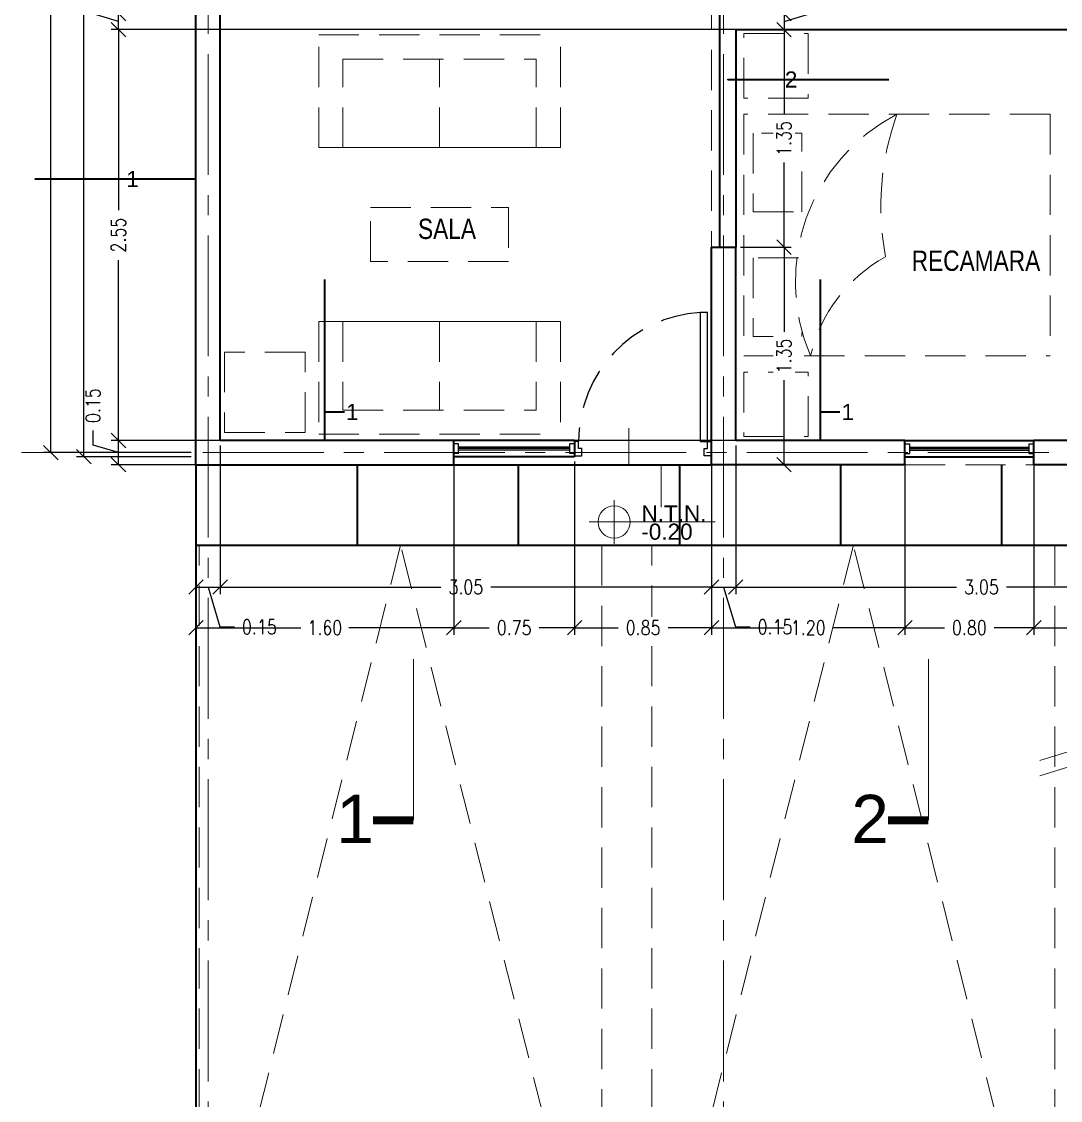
# Model space of a CAD drawing. Header units: inches. Extents: x -0.2 to 34.5, y 0 to 23.
# Drawn here: x 5.25 to 11.69, y 7.69 to 14.39 of the extents above; entities that cross this region are included whole.
import ezdxf
from ezdxf.enums import TextEntityAlignment as Align

# ---------------------------------------------------------------- set-up
doc = ezdxf.new("R2010")
doc.units = ezdxf.units.IN
doc.header["$MEASUREMENT"] = 0
doc.linetypes.add('CENTER2', pattern=[1.125, 0.75, -0.125, 0.125, -0.125])
doc.linetypes.add('HIDDEN', pattern=[0.375, 0.25, -0.125])
doc.layers.get('DEFPOINTS').update_dxf_attribs({"color": 210})
for name, color, linetype, lineweight in [('A-ANNO-DIMS', 3, 'Continuous', 18), ('A-ANNO-NOTE', 7, 'Continuous', 35), ('A-ANNO-SYMB', 3, 'Continuous', 18), ('A-ANNO-TEXT', 3, 'Continuous', 18), ('A-DOOR-FULL', 4, 'Continuous', 25), ('A-FLOR-LEVL', 7, 'Continuous', 35), ('A-FLOR-OVHD', 3, 'HIDDEN', 18), ('A-FURN', 8, 'Continuous', 18), ('A-GLAZ-FULL', 4, 'Continuous', 25), ('A-WALL-FULL-EXTR', 7, 'Continuous', 35), ('A-WALL-FULL-INTR', 7, 'Continuous', 35), ('U-PARK-MNR', 255, 'Continuous', 13)]:
    doc.layers.add(name, color=color, linetype=linetype, lineweight=lineweight)
doc.styles.add('E-ARIAL', font='Arial.ttf')
doc.styles.add('E-ROMANS', font='romans.shx', dxfattribs={"width": 0.8})
doc.dimstyles.new('E-0050_TICK_18', dxfattribs={"dimscale": 0.001, "dimtxt": 90, "dimasz": 90, "dimexe": 45, "dimexo": 30, "dimgap": 45, "dimtad": 0, "dimzin": 0, "dimdsep": 46, "dimtxsty": 'E-ROMANS', "dimblk": 'OBLIQUE', "dimcen": 45, "dimclrd": 256, "dimclre": 256, "dimclrt": 256, "dimadec": 0, "dimazin": 0, "dimtfac": 1, "dimtmove": 1, "dimatfit": 3, "dimldrblk": 'OPEN90', "dimfxl": 1, "dimtfill": 1, "dimtolj": 1, "dimtzin": 0, "dimarcsym": 0})
doc.dimstyles.new('E-0200_TICK_12', dxfattribs={"dimscale": 0.001, "dimtxt": 240, "dimasz": 240, "dimexe": 120, "dimexo": 80, "dimgap": 120, "dimtad": 0, "dimzin": 0, "dimdsep": 46, "dimtxsty": 'E-ROMANS', "dimblk": 'OBLIQUE', "dimcen": 120, "dimclrd": 256, "dimclre": 256, "dimclrt": 256, "dimadec": 0, "dimazin": 0, "dimtfac": 1, "dimtmove": 1, "dimatfit": 3, "dimldrblk": 'OPEN90', "dimfxl": 1, "dimtfill": 1, "dimtolj": 1, "dimtzin": 0, "dimlwd": -1, "dimarcsym": 0})

# ---------------------------------------------------------------- blocks, each defined once
blk = doc.blocks.new('DOOR-80')
for points in [[(-0.07, 0.89), (-0.07, 0.09), (-0.025, 0.09), (-0.025, 0.89), (-0.07, 0.89)], [(-0.825, 0.09), (-0.85, 0.09), (-0.85, 0), (-0.805, 0), (-0.805, 0.045), (-0.825, 0.045), (-0.825, 0.09)], [(-0.025, 0.09), (0, 0.09), (0, 0), (-0.045, 0), (-0.045, 0.045), (-0.025, 0.045), (-0.025, 0.09)]]:
    blk.add_lwpolyline(points)
at = {"linetype": 'HIDDEN'}
blk.add_arc((-0.0227, 0.0891), 0.8023, 93.38109, 179.93414, dxfattribs=at)
blk = doc.blocks.new('TAG-LEVEL-PL')
for p, q in [((0, -0.1359), (0, 0.1359)), ((-0.1545, 0), (0.6266, 0))]:
    blk.add_line(p, q)
blk.add_circle((0, 0), 0.1)
at = {"style": 'E-ARIAL'}
blk.add_attdef('REF', text='', height=0.1, dxfattribs=at).set_placement((0.1697, -0.0271), align=Align.BOTTOM_LEFT)
blk.add_attdef('NIVEL', text='', height=0.1, dxfattribs=at).set_placement((0.1688, -0.01), align=Align.TOP_LEFT)
blk = doc.blocks.new('TAG-CORTE-2')
blk.add_line((0, 0), (0, 2))
at = {"const_width": 0.1}
blk.add_lwpolyline([(0, 2), (0.5, 2)], dxfattribs=at)
at = {"style": 'E-ARIAL'}
blk.add_attdef('A', text='', height=0.6, dxfattribs=at).set_placement((0.5, 2), align=Align.MIDDLE_LEFT)
blk = doc.blocks.new('_Oblique')
at = {"color": 0, "linetype": 'ByBlock', "lineweight": -2}
blk.add_line((-0.5, -0.5), (0.5, 0.5), dxfattribs=at)
blk = doc.blocks.new('*D177')
at = {"layer": 'A-ANNO-DIMS', "lineweight": -2, "transparency": 16777216}
for p, q in [((6.4784, 11.7557), (6.4784, 10.8319)), ((6.3284, 11.6057), (6.3284, 10.8319)), ((6.3284, 10.8769), (6.4784, 10.8769)), ((6.4034, 10.8769), (6.4776, 10.6294)), ((6.4776, 10.6294), (6.5676, 10.6294))]:
    blk.add_line(p, q, dxfattribs=at)
at = {"layer": 'DEFPOINTS', "color": 0, "transparency": 16777216}
for p in [(6.4784, 11.7857), (6.3284, 11.6357), (6.4784, 10.8769)]:
    blk.add_point(p, dxfattribs=at)
at = {"layer": 'A-ANNO-DIMS', "lineweight": -2, "transparency": 16777216, "xscale": 0.09, "yscale": 0.09, "zscale": 0.09, "rotation": 180}
blk.add_blockref('_Oblique', (6.3284, 10.8769), dxfattribs=at)
at = {"layer": 'A-ANNO-DIMS', "lineweight": -2, "transparency": 16777216, "xscale": 0.09, "yscale": 0.09, "zscale": 0.09}
blk.add_blockref('_Oblique', (6.4784, 10.8769), dxfattribs=at)
at = {"layer": 'A-ANNO-DIMS', "transparency": 16777216, "insert": (6.7223, 10.6294), "char_height": 0.09, "attachment_point": 5, "style": 'E-ROMANS', "bg_fill": 3, "box_fill_scale": 1.25, "bg_fill_color": 256, "bg_fill_true_color": 13158600, "bg_fill_transparency": 0}
blk.add_mtext('\\A1;0.15', dxfattribs=at)
blk = doc.blocks.new('_Open90')
at = {"color": 0, "linetype": 'ByBlock', "lineweight": -2}
for p, q in [((0, 0), (-1, 0)), ((-0.5, 0.5), (0, 0)), ((0, 0), (-0.5, -0.5))]:
    blk.add_line(p, q, dxfattribs=at)
blk = doc.blocks.new('*D178')
at = {"layer": 'A-ANNO-DIMS', "lineweight": -2, "transparency": 16777216}
for p, q in [((6.4784, 11.7557), (6.4784, 10.8319)), ((9.5284, 11.6057), (9.5284, 10.8319)), ((6.4784, 10.8769), (7.8486, 10.8769)), ((9.5284, 10.8769), (8.1581, 10.8769))]:
    blk.add_line(p, q, dxfattribs=at)
at = {"layer": 'DEFPOINTS', "color": 0, "transparency": 16777216}
for p in [(6.4784, 11.7857), (9.5284, 11.6357), (9.5284, 10.8769)]:
    blk.add_point(p, dxfattribs=at)
at = {"layer": 'A-ANNO-DIMS', "lineweight": -2, "transparency": 16777216, "xscale": 0.09, "yscale": 0.09, "zscale": 0.09, "rotation": 180}
blk.add_blockref('_Oblique', (6.4784, 10.8769), dxfattribs=at)
at = {"layer": 'A-ANNO-DIMS', "lineweight": -2, "transparency": 16777216, "xscale": 0.09, "yscale": 0.09, "zscale": 0.09}
blk.add_blockref('_Oblique', (9.5284, 10.8769), dxfattribs=at)
at = {"layer": 'A-ANNO-DIMS', "transparency": 16777216, "insert": (8.0034, 10.8769), "char_height": 0.09, "attachment_point": 5, "style": 'E-ROMANS', "bg_fill": 3, "box_fill_scale": 1.25, "bg_fill_color": 256, "bg_fill_true_color": 13158600, "bg_fill_transparency": 0}
blk.add_mtext('\\A1;3.05', dxfattribs=at)
blk = doc.blocks.new('*D179')
at = {"layer": 'A-ANNO-DIMS', "lineweight": -2, "transparency": 16777216}
for p, q in [((9.6784, 11.7557), (9.6784, 10.8319)), ((9.5284, 11.6057), (9.5284, 10.8319)), ((9.5284, 10.8769), (9.6784, 10.8769)), ((9.6034, 10.8769), (9.6776, 10.6294)), ((9.6776, 10.6294), (9.7676, 10.6294))]:
    blk.add_line(p, q, dxfattribs=at)
at = {"layer": 'DEFPOINTS', "color": 0, "transparency": 16777216}
for p in [(9.6784, 11.7857), (9.5284, 11.6357), (9.6784, 10.8769)]:
    blk.add_point(p, dxfattribs=at)
at = {"layer": 'A-ANNO-DIMS', "lineweight": -2, "transparency": 16777216, "xscale": 0.09, "yscale": 0.09, "zscale": 0.09, "rotation": 180}
blk.add_blockref('_Oblique', (9.5284, 10.8769), dxfattribs=at)
at = {"layer": 'A-ANNO-DIMS', "lineweight": -2, "transparency": 16777216, "xscale": 0.09, "yscale": 0.09, "zscale": 0.09}
blk.add_blockref('_Oblique', (9.6784, 10.8769), dxfattribs=at)
at = {"layer": 'A-ANNO-DIMS', "transparency": 16777216, "insert": (9.9223, 10.6294), "char_height": 0.09, "attachment_point": 5, "style": 'E-ROMANS', "bg_fill": 3, "box_fill_scale": 1.25, "bg_fill_color": 256, "bg_fill_true_color": 13158600, "bg_fill_transparency": 0}
blk.add_mtext('\\A1;0.15', dxfattribs=at)
blk = doc.blocks.new('*D180')
at = {"layer": 'A-ANNO-DIMS', "lineweight": -2, "transparency": 16777216}
for p, q in [((9.6784, 11.7557), (9.6784, 10.8319)), ((12.7284, 11.7557), (12.7284, 10.8319)), ((9.6784, 10.8769), (11.0486, 10.8769)), ((12.7284, 10.8769), (11.3581, 10.8769))]:
    blk.add_line(p, q, dxfattribs=at)
at = {"layer": 'DEFPOINTS', "color": 0, "transparency": 16777216}
for p in [(9.6784, 11.7857), (12.7284, 11.7857), (12.7284, 10.8769)]:
    blk.add_point(p, dxfattribs=at)
at = {"layer": 'A-ANNO-DIMS', "lineweight": -2, "transparency": 16777216, "xscale": 0.09, "yscale": 0.09, "zscale": 0.09, "rotation": 180}
blk.add_blockref('_Oblique', (9.6784, 10.8769), dxfattribs=at)
at = {"layer": 'A-ANNO-DIMS', "lineweight": -2, "transparency": 16777216, "xscale": 0.09, "yscale": 0.09, "zscale": 0.09}
blk.add_blockref('_Oblique', (12.7284, 10.8769), dxfattribs=at)
at = {"layer": 'A-ANNO-DIMS', "transparency": 16777216, "insert": (11.2034, 10.8769), "char_height": 0.09, "attachment_point": 5, "style": 'E-ROMANS', "bg_fill": 3, "box_fill_scale": 1.25, "bg_fill_color": 256, "bg_fill_true_color": 13158600, "bg_fill_transparency": 0}
blk.add_mtext('\\A1;3.05', dxfattribs=at)
blk = doc.blocks.new('*D190')
at = {"layer": 'A-ANNO-DIMS', "lineweight": -2, "transparency": 16777216}
for p, q in [((6.3284, 11.6557), (6.3284, 10.5793)), ((7.9284, 11.6557), (7.9284, 10.5793)), ((6.3284, 10.6243), (6.9788, 10.6243)), ((7.9284, 10.6243), (7.2779, 10.6243))]:
    blk.add_line(p, q, dxfattribs=at)
at = {"layer": 'DEFPOINTS', "color": 0, "transparency": 16777216}
for p in [(6.3284, 11.6857), (7.9284, 11.6857), (7.9284, 10.6243)]:
    blk.add_point(p, dxfattribs=at)
at = {"layer": 'A-ANNO-DIMS', "lineweight": -2, "transparency": 16777216, "xscale": 0.09, "yscale": 0.09, "zscale": 0.09, "rotation": 180}
blk.add_blockref('_Oblique', (6.3284, 10.6243), dxfattribs=at)
at = {"layer": 'A-ANNO-DIMS', "lineweight": -2, "transparency": 16777216, "xscale": 0.09, "yscale": 0.09, "zscale": 0.09}
blk.add_blockref('_Oblique', (7.9284, 10.6243), dxfattribs=at)
at = {"layer": 'A-ANNO-DIMS', "transparency": 16777216, "insert": (7.1284, 10.6243), "char_height": 0.09, "attachment_point": 5, "style": 'E-ROMANS', "bg_fill": 3, "box_fill_scale": 1.25, "bg_fill_color": 256, "bg_fill_true_color": 13158600, "bg_fill_transparency": 0}
blk.add_mtext('\\A1;1.60', dxfattribs=at)
blk = doc.blocks.new('*D191')
at = {"layer": 'A-ANNO-DIMS', "lineweight": -2, "transparency": 16777216}
for p, q in [((7.9284, 11.6557), (7.9284, 10.5793)), ((8.6784, 11.6557), (8.6784, 10.5793)), ((7.9284, 10.6243), (8.1486, 10.6243)), ((8.6784, 10.6243), (8.4581, 10.6243))]:
    blk.add_line(p, q, dxfattribs=at)
at = {"layer": 'DEFPOINTS', "color": 0, "transparency": 16777216}
for p in [(7.9284, 11.6857), (8.6784, 11.6857), (8.6784, 10.6243)]:
    blk.add_point(p, dxfattribs=at)
at = {"layer": 'A-ANNO-DIMS', "lineweight": -2, "transparency": 16777216, "xscale": 0.09, "yscale": 0.09, "zscale": 0.09, "rotation": 180}
blk.add_blockref('_Oblique', (7.9284, 10.6243), dxfattribs=at)
at = {"layer": 'A-ANNO-DIMS', "lineweight": -2, "transparency": 16777216, "xscale": 0.09, "yscale": 0.09, "zscale": 0.09}
blk.add_blockref('_Oblique', (8.6784, 10.6243), dxfattribs=at)
at = {"layer": 'A-ANNO-DIMS', "transparency": 16777216, "insert": (8.3034, 10.6243), "char_height": 0.09, "attachment_point": 5, "style": 'E-ROMANS', "bg_fill": 3, "box_fill_scale": 1.25, "bg_fill_color": 256, "bg_fill_true_color": 13158600, "bg_fill_transparency": 0}
blk.add_mtext('\\A1;0.75', dxfattribs=at)
blk = doc.blocks.new('*D192')
at = {"layer": 'A-ANNO-DIMS', "lineweight": -2, "transparency": 16777216}
for p, q in [((8.6784, 11.6557), (8.6784, 10.5793)), ((9.5284, 11.6057), (9.5284, 10.5793)), ((8.6784, 10.6243), (8.9486, 10.6243)), ((9.5284, 10.6243), (9.2581, 10.6243))]:
    blk.add_line(p, q, dxfattribs=at)
at = {"layer": 'DEFPOINTS', "color": 0, "transparency": 16777216}
for p in [(8.6784, 11.6857), (9.5284, 11.6357), (9.5284, 10.6243)]:
    blk.add_point(p, dxfattribs=at)
at = {"layer": 'A-ANNO-DIMS', "lineweight": -2, "transparency": 16777216, "xscale": 0.09, "yscale": 0.09, "zscale": 0.09, "rotation": 180}
blk.add_blockref('_Oblique', (8.6784, 10.6243), dxfattribs=at)
at = {"layer": 'A-ANNO-DIMS', "lineweight": -2, "transparency": 16777216, "xscale": 0.09, "yscale": 0.09, "zscale": 0.09}
blk.add_blockref('_Oblique', (9.5284, 10.6243), dxfattribs=at)
at = {"layer": 'A-ANNO-DIMS', "transparency": 16777216, "insert": (9.1034, 10.6243), "char_height": 0.09, "attachment_point": 5, "style": 'E-ROMANS', "bg_fill": 3, "box_fill_scale": 1.25, "bg_fill_color": 256, "bg_fill_true_color": 13158600, "bg_fill_transparency": 0}
blk.add_mtext('\\A1;0.85', dxfattribs=at)
blk = doc.blocks.new('*D118')
at = {"layer": 'A-ANNO-DIMS', "lineweight": -2, "transparency": 16777216}
for p, q in [((9.5284, 11.6557), (9.5284, 10.5793)), ((10.7284, 11.6557), (10.7284, 10.5793)), ((9.5284, 10.6243), (9.9788, 10.6243)), ((10.7284, 10.6243), (10.2779, 10.6243))]:
    blk.add_line(p, q, dxfattribs=at)
at = {"layer": 'DEFPOINTS', "color": 0, "transparency": 16777216}
for p in [(9.5284, 11.6857), (10.7284, 11.6857), (10.7284, 10.6243)]:
    blk.add_point(p, dxfattribs=at)
at = {"layer": 'A-ANNO-DIMS', "lineweight": -2, "transparency": 16777216, "xscale": 0.09, "yscale": 0.09, "zscale": 0.09, "rotation": 180}
blk.add_blockref('_Oblique', (9.5284, 10.6243), dxfattribs=at)
at = {"layer": 'A-ANNO-DIMS', "lineweight": -2, "transparency": 16777216, "xscale": 0.09, "yscale": 0.09, "zscale": 0.09}
blk.add_blockref('_Oblique', (10.7284, 10.6243), dxfattribs=at)
at = {"layer": 'A-ANNO-DIMS', "transparency": 16777216, "insert": (10.1284, 10.6243), "char_height": 0.09, "attachment_point": 5, "style": 'E-ROMANS', "bg_fill": 3, "box_fill_scale": 1.25, "bg_fill_color": 256, "bg_fill_true_color": 13158600, "bg_fill_transparency": 0}
blk.add_mtext('\\A1;1.20', dxfattribs=at)
blk = doc.blocks.new('*D119')
at = {"layer": 'A-ANNO-DIMS', "lineweight": -2, "transparency": 16777216}
for p, q in [((10.7284, 11.6557), (10.7284, 10.5793)), ((11.5284, 11.6557), (11.5284, 10.5793)), ((10.7284, 10.6243), (10.9736, 10.6243)), ((11.5284, 10.6243), (11.2831, 10.6243))]:
    blk.add_line(p, q, dxfattribs=at)
at = {"layer": 'DEFPOINTS', "color": 0, "transparency": 16777216}
for p in [(10.7284, 11.6857), (11.5284, 11.6857), (11.5284, 10.6243)]:
    blk.add_point(p, dxfattribs=at)
at = {"layer": 'A-ANNO-DIMS', "lineweight": -2, "transparency": 16777216, "xscale": 0.09, "yscale": 0.09, "zscale": 0.09, "rotation": 180}
blk.add_blockref('_Oblique', (10.7284, 10.6243), dxfattribs=at)
at = {"layer": 'A-ANNO-DIMS', "lineweight": -2, "transparency": 16777216, "xscale": 0.09, "yscale": 0.09, "zscale": 0.09}
blk.add_blockref('_Oblique', (11.5284, 10.6243), dxfattribs=at)
at = {"layer": 'A-ANNO-DIMS', "transparency": 16777216, "insert": (11.1284, 10.6243), "char_height": 0.09, "attachment_point": 5, "style": 'E-ROMANS', "bg_fill": 3, "box_fill_scale": 1.25, "bg_fill_color": 256, "bg_fill_true_color": 13158600, "bg_fill_transparency": 0}
blk.add_mtext('\\A1;0.80', dxfattribs=at)
blk = doc.blocks.new('*D120')
at = {"layer": 'A-ANNO-DIMS', "lineweight": -2, "transparency": 16777216}
for p, q in [((11.5284, 11.6557), (11.5284, 10.5793)), ((14.3284, 11.6557), (14.3284, 10.5793)), ((11.5284, 10.6243), (12.7736, 10.6243)), ((14.3284, 10.6243), (13.0831, 10.6243))]:
    blk.add_line(p, q, dxfattribs=at)
at = {"layer": 'DEFPOINTS', "color": 0, "transparency": 16777216}
for p in [(11.5284, 11.6857), (14.3284, 11.6857), (14.3284, 10.6243)]:
    blk.add_point(p, dxfattribs=at)
at = {"layer": 'A-ANNO-DIMS', "lineweight": -2, "transparency": 16777216, "xscale": 0.09, "yscale": 0.09, "zscale": 0.09, "rotation": 180}
blk.add_blockref('_Oblique', (11.5284, 10.6243), dxfattribs=at)
at = {"layer": 'A-ANNO-DIMS', "lineweight": -2, "transparency": 16777216, "xscale": 0.09, "yscale": 0.09, "zscale": 0.09}
blk.add_blockref('_Oblique', (14.3284, 10.6243), dxfattribs=at)
at = {"layer": 'A-ANNO-DIMS', "transparency": 16777216, "insert": (12.9284, 10.6243), "char_height": 0.09, "attachment_point": 5, "style": 'E-ROMANS', "bg_fill": 3, "box_fill_scale": 1.25, "bg_fill_color": 256, "bg_fill_true_color": 13158600, "bg_fill_transparency": 0}
blk.add_mtext('\\A1;2.80', dxfattribs=at)
blk = doc.blocks.new('*D134')
at = {"layer": 'A-ANNO-DIMS', "lineweight": -2, "transparency": 16777216}
for p, q in [((10.2257, 14.4599), (10.2257, 14.5499)), ((9.7084, 14.4357), (10.0232, 14.4357)), ((9.9782, 14.3857), (10.2257, 14.4599)), ((9.9782, 14.4357), (9.9782, 14.3357)), ((9.7084, 14.3357), (10.0232, 14.3357))]:
    blk.add_line(p, q, dxfattribs=at)
at = {"layer": 'DEFPOINTS', "color": 0, "transparency": 16777216}
for p in [(9.6784, 14.4357), (9.6784, 14.3357), (9.9782, 14.3357)]:
    blk.add_point(p, dxfattribs=at)
at = {"layer": 'A-ANNO-DIMS', "lineweight": -2, "transparency": 16777216, "xscale": 0.09, "yscale": 0.09, "zscale": 0.09}
for p, rotation in [((9.9782, 14.4357), 90), ((9.9782, 14.3357), 270)]:
    blk.add_blockref('_Oblique', p, dxfattribs=dict(at, rotation=rotation))
at = {"layer": 'A-ANNO-DIMS', "transparency": 16777216, "insert": (10.2257, 14.7046), "char_height": 0.09, "attachment_point": 5, "rotation": 90, "style": 'E-ROMANS', "bg_fill": 3, "box_fill_scale": 1.25, "bg_fill_color": 256, "bg_fill_true_color": 13158600, "bg_fill_transparency": 0}
blk.add_mtext('\\A1;0.10', dxfattribs=at)
blk = doc.blocks.new('*D135')
at = {"layer": 'A-ANNO-DIMS', "lineweight": -2, "transparency": 16777216}
for p, q in [((9.7084, 14.3357), (10.0232, 14.3357)), ((9.9782, 14.3357), (9.9782, 13.8102)), ((9.9782, 12.9857), (9.9782, 13.5111)), ((9.7084, 12.9857), (10.0232, 12.9857))]:
    blk.add_line(p, q, dxfattribs=at)
at = {"layer": 'DEFPOINTS', "color": 0, "transparency": 16777216}
for p in [(9.6784, 14.3357), (9.6784, 12.9857), (9.9782, 12.9857)]:
    blk.add_point(p, dxfattribs=at)
at = {"layer": 'A-ANNO-DIMS', "lineweight": -2, "transparency": 16777216, "xscale": 0.09, "yscale": 0.09, "zscale": 0.09}
for p, rotation in [((9.9782, 14.3357), 90), ((9.9782, 12.9857), 270)]:
    blk.add_blockref('_Oblique', p, dxfattribs=dict(at, rotation=rotation))
at = {"layer": 'A-ANNO-DIMS', "transparency": 16777216, "insert": (9.9782, 13.6607), "char_height": 0.09, "attachment_point": 5, "rotation": 90, "style": 'E-ROMANS', "bg_fill": 3, "box_fill_scale": 1.25, "bg_fill_color": 256, "bg_fill_true_color": 13158600, "bg_fill_transparency": 0}
blk.add_mtext('\\A1;1.35', dxfattribs=at)
blk = doc.blocks.new('*D136')
at = {"layer": 'A-ANNO-DIMS', "lineweight": -2, "transparency": 16777216}
for p, q in [((9.7084, 12.9857), (10.0232, 12.9857)), ((9.9782, 12.9857), (9.9782, 12.4602)), ((9.9782, 11.6357), (9.9782, 12.1611)), ((9.5584, 11.6357), (10.0232, 11.6357))]:
    blk.add_line(p, q, dxfattribs=at)
at = {"layer": 'DEFPOINTS', "color": 0, "transparency": 16777216}
for p in [(9.6784, 12.9857), (9.5284, 11.6357), (9.9782, 11.6357)]:
    blk.add_point(p, dxfattribs=at)
at = {"layer": 'A-ANNO-DIMS', "lineweight": -2, "transparency": 16777216, "xscale": 0.09, "yscale": 0.09, "zscale": 0.09}
for p, rotation in [((9.9782, 12.9857), 90), ((9.9782, 11.6357), 270)]:
    blk.add_blockref('_Oblique', p, dxfattribs=dict(at, rotation=rotation))
at = {"layer": 'A-ANNO-DIMS', "transparency": 16777216, "insert": (9.9782, 12.3107), "char_height": 0.09, "attachment_point": 5, "rotation": 90, "style": 'E-ROMANS', "bg_fill": 3, "box_fill_scale": 1.25, "bg_fill_color": 256, "bg_fill_true_color": 13158600, "bg_fill_transparency": 0}
blk.add_mtext('\\A1;1.35', dxfattribs=at)
blk = doc.blocks.new('*D140')
at = {"layer": 'A-ANNO-DIMS', "lineweight": -2, "transparency": 16777216}
for p, q in [((5.6899, 11.7579), (5.6899, 11.8479)), ((10.6984, 11.7857), (5.8024, 11.7857)), ((5.8474, 11.6357), (5.8474, 11.7857)), ((5.8474, 11.7107), (5.6899, 11.7579)), ((10.6984, 11.6357), (5.8024, 11.6357))]:
    blk.add_line(p, q, dxfattribs=at)
at = {"layer": 'DEFPOINTS', "color": 0, "transparency": 16777216}
for p in [(5.8474, 11.7857), (10.7284, 11.7857), (10.7284, 11.6357)]:
    blk.add_point(p, dxfattribs=at)
at = {"layer": 'A-ANNO-DIMS', "lineweight": -2, "transparency": 16777216, "xscale": 0.09, "yscale": 0.09, "zscale": 0.09}
for p, rotation in [((5.8474, 11.7857), 90), ((5.8474, 11.6357), 270)]:
    blk.add_blockref('_Oblique', p, dxfattribs=dict(at, rotation=rotation))
at = {"layer": 'A-ANNO-DIMS', "transparency": 16777216, "insert": (5.6899, 12.0026), "char_height": 0.09, "attachment_point": 5, "rotation": 90, "style": 'E-ROMANS', "bg_fill": 3, "box_fill_scale": 1.25, "bg_fill_color": 256, "bg_fill_true_color": 13158600, "bg_fill_transparency": 0}
blk.add_mtext('\\A1;0.15', dxfattribs=at)
blk = doc.blocks.new('*D141')
at = {"layer": 'A-ANNO-DIMS', "lineweight": -2, "transparency": 16777216}
for p, q in [((10.7734, 14.3357), (5.8024, 14.3357)), ((5.8474, 14.3357), (5.8474, 13.2154)), ((5.8474, 11.7857), (5.8474, 12.906)), ((10.6984, 11.7857), (5.8024, 11.7857))]:
    blk.add_line(p, q, dxfattribs=at)
at = {"layer": 'DEFPOINTS', "color": 0, "transparency": 16777216}
for p in [(5.8474, 14.3357), (10.8034, 14.3357), (10.7284, 11.7857)]:
    blk.add_point(p, dxfattribs=at)
at = {"layer": 'A-ANNO-DIMS', "lineweight": -2, "transparency": 16777216, "xscale": 0.09, "yscale": 0.09, "zscale": 0.09}
for p, rotation in [((5.8474, 14.3357), 90), ((5.8474, 11.7857), 270)]:
    blk.add_blockref('_Oblique', p, dxfattribs=dict(at, rotation=rotation))
at = {"layer": 'A-ANNO-DIMS', "transparency": 16777216, "insert": (5.8474, 13.0607), "char_height": 0.09, "attachment_point": 5, "rotation": 90, "style": 'E-ROMANS', "bg_fill": 3, "box_fill_scale": 1.25, "bg_fill_color": 256, "bg_fill_true_color": 13158600, "bg_fill_transparency": 0}
blk.add_mtext('\\A1;2.55', dxfattribs=at)
blk = doc.blocks.new('*D142')
at = {"layer": 'A-ANNO-DIMS', "lineweight": -2, "transparency": 16777216}
for p, q in [((5.6899, 14.4329), (5.6899, 14.5229)), ((5.8474, 14.3857), (5.6899, 14.4329)), ((10.7234, 14.4357), (5.8024, 14.4357)), ((5.8474, 14.3357), (5.8474, 14.4357)), ((10.7734, 14.3357), (5.8024, 14.3357))]:
    blk.add_line(p, q, dxfattribs=at)
at = {"layer": 'DEFPOINTS', "color": 0, "transparency": 16777216}
for p in [(5.8474, 14.4357), (10.7534, 14.4357), (10.8034, 14.3357)]:
    blk.add_point(p, dxfattribs=at)
at = {"layer": 'A-ANNO-DIMS', "lineweight": -2, "transparency": 16777216, "xscale": 0.09, "yscale": 0.09, "zscale": 0.09}
for p, rotation in [((5.8474, 14.4357), 90), ((5.8474, 14.3357), 270)]:
    blk.add_blockref('_Oblique', p, dxfattribs=dict(at, rotation=rotation))
at = {"layer": 'A-ANNO-DIMS', "transparency": 16777216, "insert": (5.6899, 14.6776), "char_height": 0.09, "attachment_point": 5, "rotation": 90, "style": 'E-ROMANS', "bg_fill": 3, "box_fill_scale": 1.25, "bg_fill_color": 256, "bg_fill_true_color": 13158600, "bg_fill_transparency": 0}
blk.add_mtext('\\A1;0.10', dxfattribs=at)
blk = doc.blocks.new('*D104')
at = {"layer": 'A-ANNO-DIMS', "lineweight": -2, "transparency": 16777216}
for p, q in [((6.2984, 17.6357), (5.5878, 17.6357)), ((5.6328, 17.6357), (5.6328, 14.8154)), ((5.6328, 11.6857), (5.6328, 14.506)), ((6.2984, 11.6857), (5.5878, 11.6857))]:
    blk.add_line(p, q, dxfattribs=at)
at = {"layer": 'DEFPOINTS', "color": 0, "transparency": 16777216}
for p in [(6.3284, 17.6357), (5.6328, 11.6857), (6.3284, 11.6857)]:
    blk.add_point(p, dxfattribs=at)
at = {"layer": 'A-ANNO-DIMS', "lineweight": -2, "transparency": 16777216, "xscale": 0.09, "yscale": 0.09, "zscale": 0.09}
for p, rotation in [((5.6328, 17.6357), 90), ((5.6328, 11.6857), 270)]:
    blk.add_blockref('_Oblique', p, dxfattribs=dict(at, rotation=rotation))
at = {"layer": 'A-ANNO-DIMS', "transparency": 16777216, "insert": (5.6328, 14.6607), "char_height": 0.09, "attachment_point": 5, "rotation": 90, "style": 'E-ROMANS', "bg_fill": 3, "box_fill_scale": 1.25, "bg_fill_color": 256, "bg_fill_true_color": 13158600, "bg_fill_transparency": 0}
blk.add_mtext('\\A1;5.95', dxfattribs=at)
blk = doc.blocks.new('*D147')
at = {"layer": 'A-ANNO-DIMS', "lineweight": -2, "transparency": 16777216}
for p, q in [((6.2984, 17.5607), (5.3832, 17.5607)), ((5.4282, 17.5607), (5.4282, 14.7904)), ((5.4282, 11.7107), (5.4282, 14.481)), ((6.2984, 11.7107), (5.3832, 11.7107))]:
    blk.add_line(p, q, dxfattribs=at)
at = {"layer": 'DEFPOINTS', "color": 0, "transparency": 16777216}
for p in [(6.3284, 17.5607), (5.4282, 11.7107), (6.3284, 11.7107)]:
    blk.add_point(p, dxfattribs=at)
at = {"layer": 'A-ANNO-DIMS', "lineweight": -2, "transparency": 16777216, "xscale": 0.09, "yscale": 0.09, "zscale": 0.09}
for p, rotation in [((5.4282, 17.5607), 90), ((5.4282, 11.7107), 270)]:
    blk.add_blockref('_Oblique', p, dxfattribs=dict(at, rotation=rotation))
at = {"layer": 'A-ANNO-DIMS', "transparency": 16777216, "insert": (5.4282, 14.6357), "char_height": 0.09, "attachment_point": 5, "rotation": 90, "style": 'E-ROMANS', "bg_fill": 3, "box_fill_scale": 1.25, "bg_fill_color": 256, "bg_fill_true_color": 13158600, "bg_fill_transparency": 0}
blk.add_mtext('\\A1;5.85', dxfattribs=at)

msp = doc.modelspace()

# ---------------------------------------------------------------- linework, layer by layer
at = {"layer": 'A-ANNO-SYMB', "linetype": 'CENTER2'}
for p, q in [((6.4034, 5.5589), (6.4034, 19.8947)), ((9.6034, 5.5589), (9.6034, 19.8947)), ((5.2464, 11.7107), (26.6034, 11.7107))]:
    msp.add_line(p, q, dxfattribs=at)
at = {"layer": 'A-ANNO-SYMB'}
msp.add_lwpolyline([(9.0151, 11.8627), (9.0151, 11.6357), (9.2151, 11.6357), (9.2151, 11.3723)], dxfattribs=at)
at = {"layer": 'A-FLOR-LEVL'}
for p, q in [((8.6784, 11.7857), (7.9284, 11.7857)), ((8.6784, 11.7857), (8.6784, 11.6857)), ((10.7284, 11.7857), (11.5284, 11.7857)), ((8.6784, 11.6857), (7.9284, 11.6857)), ((10.7284, 11.6857), (11.5284, 11.6857)), ((6.3284, 11.6357), (6.3284, 6.1357)), ((7.3284, 11.6357), (7.3284, 11.1357)), ((7.9284, 11.6357), (9.5284, 11.6357)), ((8.3284, 11.6357), (8.3284, 11.1357)), ((9.3284, 11.6357), (9.3284, 11.1357)), ((10.3284, 11.6357), (10.3284, 11.1357)), ((11.3284, 11.6357), (11.3284, 11.1357)), ((6.3284, 11.1357), (25.6784, 11.1357))]:
    msp.add_line(p, q, dxfattribs=at)
at = {"layer": 'A-FLOR-OVHD'}
for p, q in [((8.6784, 11.7857), (9.5284, 11.7857)), ((10.7284, 11.6357), (11.5284, 11.6357))]:
    msp.add_line(p, q, dxfattribs=at)
for points in [[(9.5284, 15.3357), (9.5284, 12.9857)], [(11.5661, 9.8012), (12.9198, 10.2203)], [(11.5661, 9.7056), (12.9198, 10.1248)]]:
    msp.add_lwpolyline(points, dxfattribs=at)
at = {"layer": 'A-FURN', "linetype": 'HIDDEN'}
for p, q in [((7.0903, 13.6033), (7.0903, 14.3033)), ((7.0903, 14.3033), (8.5903, 14.3033)), ((8.5903, 13.6033), (8.5903, 14.3033)), ((7.2403, 14.1533), (8.4403, 14.1533)), ((7.2403, 13.6033), (7.2403, 14.1533)), ((7.8403, 13.6033), (7.8403, 14.1533)), ((8.4403, 13.6033), (8.4403, 14.1533)), ((9.7289, 13.8107), (9.7289, 12.3107)), ((11.6289, 13.8107), (9.7289, 13.8107)), ((11.6289, 13.8107), (11.6289, 12.3107)), ((8.5903, 13.6033), (7.0903, 13.6033)), ((7.0903, 13.6033), (8.5903, 13.6033)), ((7.0903, 12.5251), (7.0903, 11.8251)), ((8.5903, 12.5251), (7.0903, 12.5251)), ((7.0903, 12.5251), (8.5903, 12.5251)), ((7.2403, 12.5251), (7.2403, 11.9751)), ((7.8403, 12.5251), (7.8403, 11.9751)), ((8.4403, 12.5251), (8.4403, 11.9751)), ((8.5903, 12.5251), (8.5903, 11.8251)), ((7.0063, 12.3353), (6.5063, 12.3353)), ((6.5063, 12.3353), (6.5063, 11.8353)), ((7.0063, 11.8353), (7.0063, 12.3353)), ((9.7289, 12.3107), (11.6289, 12.3107)), ((7.2403, 11.9751), (8.4403, 11.9751)), ((6.5063, 11.8353), (7.0063, 11.8353)), ((7.0903, 11.8251), (8.5903, 11.8251))]:
    msp.add_line(p, q, dxfattribs=at)
for points in [[(9.7289, 14.3107), (10.1289, 14.3107), (10.1289, 13.9107), (9.7289, 13.9107), (9.7289, 14.3107)], [(10.0674, 12.9195), (9.7864, 12.9195), (9.7864, 12.4311), (10.0887, 12.4311), (10.0887, 12.4559)]]:
    msp.add_lwpolyline(points, dxfattribs=at)
for points in [[(10.0887, 13.6938), (9.7864, 13.6938), (9.7864, 13.2054), (10.0887, 13.2054)], [(8.2689, 13.2314), (8.2689, 12.897), (7.4116, 12.897), (7.4116, 13.2314)]]:
    msp.add_lwpolyline(points, close=True, dxfattribs=at)
for centre, radius, start, end in [((11.2188, 12.772), 1.1706, 117.46532, 203.2116), ((12.2582, 13.2404), 1.6791, 160.14553, 190.79235), ((11.0603, 12.1002), 0.9412, 118.6672, 167.07686)]:
    msp.add_arc(centre, radius, start, end, dxfattribs=at)
at = {"layer": 'A-GLAZ-FULL'}
for p, q in [((7.9584, 11.7657), (7.9284, 11.7657)), ((7.9584, 11.7057), (7.9584, 11.7657)), ((8.6484, 11.7457), (7.9584, 11.7457)), ((8.6484, 11.7357), (7.9584, 11.7357)), ((8.6484, 11.7257), (7.9584, 11.7257)), ((8.6784, 11.7657), (8.6484, 11.7657)), ((8.6484, 11.7057), (8.6484, 11.7657)), ((10.7284, 11.7657), (10.7584, 11.7657)), ((10.7584, 11.7057), (10.7584, 11.7657)), ((10.7584, 11.7457), (11.4984, 11.7457)), ((10.7584, 11.7357), (11.4984, 11.7357)), ((10.7584, 11.7257), (11.4984, 11.7257)), ((11.4984, 11.7057), (11.4984, 11.7657)), ((11.4984, 11.7657), (11.5284, 11.7657)), ((7.9584, 11.7057), (7.9284, 11.7057)), ((8.6784, 11.7057), (8.6484, 11.7057)), ((10.7284, 11.7057), (10.7584, 11.7057)), ((11.4984, 11.7057), (11.5284, 11.7057))]:
    msp.add_line(p, q, dxfattribs=at)
at = {"layer": 'A-WALL-FULL-EXTR'}
for p, q in [((6.3284, 11.6357), (6.3284, 17.6357)), ((6.4784, 11.7857), (6.4784, 17.4857)), ((9.5284, 11.6357), (9.5284, 12.9857)), ((9.5284, 12.9857), (9.6784, 12.9857)), ((9.6784, 11.7857), (9.6784, 12.9857)), ((7.9284, 11.7857), (6.4784, 11.7857)), ((7.9284, 11.6357), (7.9284, 11.7857)), ((10.7284, 11.7857), (9.6784, 11.7857)), ((10.7284, 11.6357), (10.7284, 11.7857)), ((12.7284, 11.7857), (11.5284, 11.7857)), ((11.5284, 11.6357), (11.5284, 11.7857)), ((6.3284, 11.6357), (7.9284, 11.6357)), ((10.7284, 11.6357), (9.5284, 11.6357)), ((14.3284, 11.6357), (11.5284, 11.6357))]:
    msp.add_line(p, q, dxfattribs=at)
at = {"layer": 'A-WALL-FULL-INTR'}
for p, q in [((9.5784, 14.4357), (9.5784, 12.9857)), ((9.6784, 14.3357), (11.9284, 14.3357)), ((9.6784, 14.3357), (9.6784, 12.9857))]:
    msp.add_line(p, q, dxfattribs=at)
at = {"layer": 'U-PARK-MNR', "linetype": 'HIDDEN'}
for points in [[(8.8484, 6.1357), (6.3484, 6.1357), (6.3484, 11.1357), (8.8484, 11.1357), (8.8484, 6.1357)], [(8.8484, 6.1357), (7.5984, 11.1357), (6.3484, 6.1357)], [(11.6584, 6.1357), (9.1584, 6.1357), (9.1584, 11.1357), (11.6584, 11.1357), (11.6584, 6.1357)], [(11.6584, 6.1357), (10.4084, 11.1357), (9.1584, 6.1357)]]:
    msp.add_lwpolyline(points, dxfattribs=at)

# ---------------------------------------------------------------- block references
at = {"layer": 'A-ANNO-SYMB'}
msp.add_blockref('TAG-LEVEL-PL', (8.9237, 11.2805), dxfattribs=at).add_auto_attribs({'NIVEL': '-0.20', 'REF': 'N.T.N.'})
ref = msp.add_blockref('TAG-CORTE-2', (7.6778, 10.4294), dxfattribs=dict(at, xscale=0.5, yscale=0.5, zscale=0.5, rotation=180))
ref.add_attrib('A', '1', dxfattribs={"layer": '0', "height": 0.2998, "style": 'E-ARIAL'}).set_placement((7.1994, 9.4377), align=Align.MIDDLE_LEFT)
ref = msp.add_blockref('TAG-CORTE-2', (10.8741, 10.4294), dxfattribs=dict(at, xscale=0.5, yscale=0.5, zscale=0.5, rotation=180))
ref.add_attrib('A', '2', dxfattribs={"layer": '0', "height": 0.2998, "style": 'E-ARIAL'}).set_placement((10.3957, 9.4377), align=Align.MIDDLE_LEFT)
at = {"layer": 'A-DOOR-FULL'}
msp.add_blockref('DOOR-80', (9.5284, 11.6907), dxfattribs=at)

# ---------------------------------------------------------------- texts
at = {"layer": 'A-ANNO-TEXT'}
for s, insert, char_height, attachment_point, style in [('2', (9.9829, 14.0263), 0.1, 4, 'E-ARIAL'), ('1', (5.9738, 13.4084), 0.1, 6, 'E-ARIAL'), ('{\\fArial|b0|i0|c0|p34;SALA}', (7.7065, 13.1626), 0.126, 1, 'E-ROMANS'), ('{\\fArial|b0|i0|c0|p34;RECAMARA}', (10.7703, 12.9647), 0.126, 1, 'E-ROMANS'), ('1', (7.2598, 11.9636), 0.1, 4, 'E-ARIAL'), ('1', (10.3348, 11.9636), 0.1, 4, 'E-ARIAL')]:
    msp.add_mtext(s, dxfattribs=dict(at, insert=insert, char_height=char_height, attachment_point=attachment_point, style=style))

# ---------------------------------------------------------------- leaders
at = {"layer": 'A-ANNO-NOTE'}
for points in [[(9.6284, 14.0262), (9.8514, 14.0263), (9.9726, 14.0263)], [(6.3284, 13.4083), (6.1053, 13.4084), (5.9841, 13.4084)]]:
    msp.add_leader(points, dimstyle='E-0200_TICK_12', override={"dimasz": 0.2, "dimgap": 0.8, "dimtad": 0, "dimldrblk": 'Open90'}, dxfattribs=at)

# ---------------------------------------------------------------- next in the draw order: dimensions: what is measured, and where the dimension line sits
at = {"layer": 'A-ANNO-DIMS'}
dim = msp.add_linear_dim(base=(9.9782, 14.3357), p1=(9.6784, 14.4357), p2=(9.6784, 14.3357), angle=90, dimstyle='E-0050_TICK_18', dxfattribs=at)
dim.commit()
dim.dimension.update_dxf_attribs({"geometry": '*D134', "text_midpoint": (10.2257, 14.5949)})
dim = msp.add_linear_dim(base=(6.4784, 10.8769), p1=(6.3284, 11.6357), p2=(6.4784, 11.7857), dimstyle='E-0050_TICK_18', dxfattribs=at)
dim.commit()
dim.dimension.update_dxf_attribs({"geometry": '*D177', "text_midpoint": (6.6126, 10.6294)})

# ---------------------------------------------------------------- next in the draw order: dimensions: what is measured, and where the dimension line sits
dim = msp.add_linear_dim(base=(9.9782, 12.9857), p1=(9.6784, 14.3357), p2=(9.6784, 12.9857), angle=90, dimstyle='E-0050_TICK_18', dxfattribs=at)
dim.commit()
dim.dimension.update_dxf_attribs({"geometry": '*D135', "text_midpoint": (9.9782, 13.6607)})
dim = msp.add_linear_dim(base=(9.5284, 10.8769), p1=(6.4784, 11.7857), p2=(9.5284, 11.6357), dimstyle='E-0050_TICK_18', dxfattribs=at)
dim.commit()
dim.dimension.update_dxf_attribs({"geometry": '*D178', "text_midpoint": (8.0034, 10.8769)})

# ---------------------------------------------------------------- next in the draw order: dimensions: what is measured, and where the dimension line sits
for base, p1, p2, picture, middle in [((9.6784, 10.8769), (9.5284, 11.6357), (9.6784, 11.7857), '*D179', (9.8126, 10.6294)), ((7.9284, 10.6243), (6.3284, 11.6857), (7.9284, 11.6857), '*D190', (7.1284, 10.6243))]:
    dim = msp.add_linear_dim(base=base, p1=p1, p2=p2, dimstyle='E-0050_TICK_18', dxfattribs=at)
    dim.commit()
    dim.dimension.update_dxf_attribs({"geometry": picture, "text_midpoint": middle})

# ---------------------------------------------------------------- next in the draw order: leaders
at = {"layer": 'A-ANNO-NOTE'}
msp.add_leader([(7.1284, 11.7857), (7.1284, 11.9636), (7.2495, 11.9636)], dimstyle='E-0200_TICK_12', override={"dimasz": 0.2, "dimgap": 0.8, "dimtad": 0, "dimldrblk": 'Open90'}, dxfattribs=at)

# ---------------------------------------------------------------- next in the draw order: dimensions: what is measured, and where the dimension line sits
at = {"layer": 'A-ANNO-DIMS'}
for base, p1, p2, picture, middle in [((12.7284, 10.8769), (9.6784, 11.7857), (12.7284, 11.7857), '*D180', (11.2034, 10.8769)), ((8.6784, 10.6243), (7.9284, 11.6857), (8.6784, 11.6857), '*D191', (8.3034, 10.6243))]:
    dim = msp.add_linear_dim(base=base, p1=p1, p2=p2, dimstyle='E-0050_TICK_18', dxfattribs=at)
    dim.commit()
    dim.dimension.update_dxf_attribs({"geometry": picture, "text_midpoint": middle})

# ---------------------------------------------------------------- next in the draw order: linework, layer by layer
at = {"layer": 'A-FURN', "linetype": 'HIDDEN'}
msp.add_lwpolyline([(9.7289, 11.8107), (10.1289, 11.8107), (10.1289, 12.2107), (9.7289, 12.2107), (9.7289, 11.8107)], dxfattribs=at)

# ---------------------------------------------------------------- next in the draw order: dimensions: what is measured, and where the dimension line sits
at = {"layer": 'A-ANNO-DIMS'}
dim = msp.add_linear_dim(base=(9.5284, 10.6243), p1=(8.6784, 11.6857), p2=(9.5284, 11.6357), dimstyle='E-0050_TICK_18', dxfattribs=at)
dim.commit()
dim.dimension.update_dxf_attribs({"geometry": '*D192', "text_midpoint": (9.1034, 10.6243)})

# ---------------------------------------------------------------- next in the draw order: leaders
at = {"layer": 'A-ANNO-NOTE'}
msp.add_leader([(10.2034, 11.7857), (10.2034, 11.9636), (10.3245, 11.9636)], dimstyle='E-0200_TICK_12', override={"dimasz": 0.2, "dimgap": 0.8, "dimtad": 0, "dimldrblk": 'Open90'}, dxfattribs=at)

# ---------------------------------------------------------------- next in the draw order: dimensions: what is measured, and where the dimension line sits
at = {"layer": 'A-ANNO-DIMS'}
dim = msp.add_linear_dim(base=(10.7284, 10.6243), p1=(9.5284, 11.6857), p2=(10.7284, 11.6857), dimstyle='E-0050_TICK_18', dxfattribs=at)
dim.commit()
dim.dimension.update_dxf_attribs({"geometry": '*D118', "text_midpoint": (10.1284, 10.6243)})

# ---------------------------------------------------------------- next in the draw order: dimensions: what is measured, and where the dimension line sits
dim = msp.add_linear_dim(base=(9.9782, 11.6357), p1=(9.6784, 12.9857), p2=(9.5284, 11.6357), angle=90, dimstyle='E-0050_TICK_18', dxfattribs=at)
dim.commit()
dim.dimension.update_dxf_attribs({"geometry": '*D136', "text_midpoint": (9.9782, 12.3107)})
dim = msp.add_linear_dim(base=(11.5284, 10.6243), p1=(10.7284, 11.6857), p2=(11.5284, 11.6857), dimstyle='E-0050_TICK_18', dxfattribs=at)
dim.commit()
dim.dimension.update_dxf_attribs({"geometry": '*D119', "text_midpoint": (11.1284, 10.6243)})

# ---------------------------------------------------------------- next in the draw order: dimensions: what is measured, and where the dimension line sits
dim = msp.add_linear_dim(base=(5.8474, 11.7857), p1=(10.7284, 11.6357), p2=(10.7284, 11.7857), angle=90, dimstyle='E-0050_TICK_18', dxfattribs=at)
dim.commit()
dim.dimension.update_dxf_attribs({"geometry": '*D140', "text_midpoint": (5.6899, 11.8929)})
dim = msp.add_linear_dim(base=(14.3284, 10.6243), p1=(11.5284, 11.6857), p2=(14.3284, 11.6857), dimstyle='E-0050_TICK_18', dxfattribs=at)
dim.commit()
dim.dimension.update_dxf_attribs({"geometry": '*D120', "text_midpoint": (12.9284, 10.6243)})

# ---------------------------------------------------------------- next in the draw order: dimensions: what is measured, and where the dimension line sits
dim = msp.add_linear_dim(base=(5.8474, 14.3357), p1=(10.7284, 11.7857), p2=(10.8034, 14.3357), angle=90, dimstyle='E-0050_TICK_18', dxfattribs=at)
dim.commit()
dim.dimension.update_dxf_attribs({"geometry": '*D141', "text_midpoint": (5.8474, 13.0607)})

# ---------------------------------------------------------------- next in the draw order: dimensions: what is measured, and where the dimension line sits
dim = msp.add_linear_dim(base=(5.8474, 14.4357), p1=(10.8034, 14.3357), p2=(10.7534, 14.4357), angle=90, dimstyle='E-0050_TICK_18', dxfattribs=at)
dim.commit()
dim.dimension.update_dxf_attribs({"geometry": '*D142', "text_midpoint": (5.6899, 14.5679)})

# ---------------------------------------------------------------- next in the draw order: dimensions: what is measured, and where the dimension line sits
dim = msp.add_linear_dim(base=(5.6328, 11.6857), p1=(6.3284, 17.6357), p2=(6.3284, 11.6857), angle=90, dimstyle='E-0050_TICK_18', dxfattribs=at)
dim.commit()
dim.dimension.update_dxf_attribs({"geometry": '*D104', "text_midpoint": (5.6328, 14.6607)})

# ---------------------------------------------------------------- next in the draw order: dimensions: what is measured, and where the dimension line sits
dim = msp.add_linear_dim(base=(5.4282, 11.7107), p1=(6.3284, 17.5607), p2=(6.3284, 11.7107), angle=90, dimstyle='E-0050_TICK_18', dxfattribs=at)
dim.commit()
dim.dimension.update_dxf_attribs({"geometry": '*D147', "text_midpoint": (5.4282, 14.6357)})

doc.saveas('drawing.dxf')
